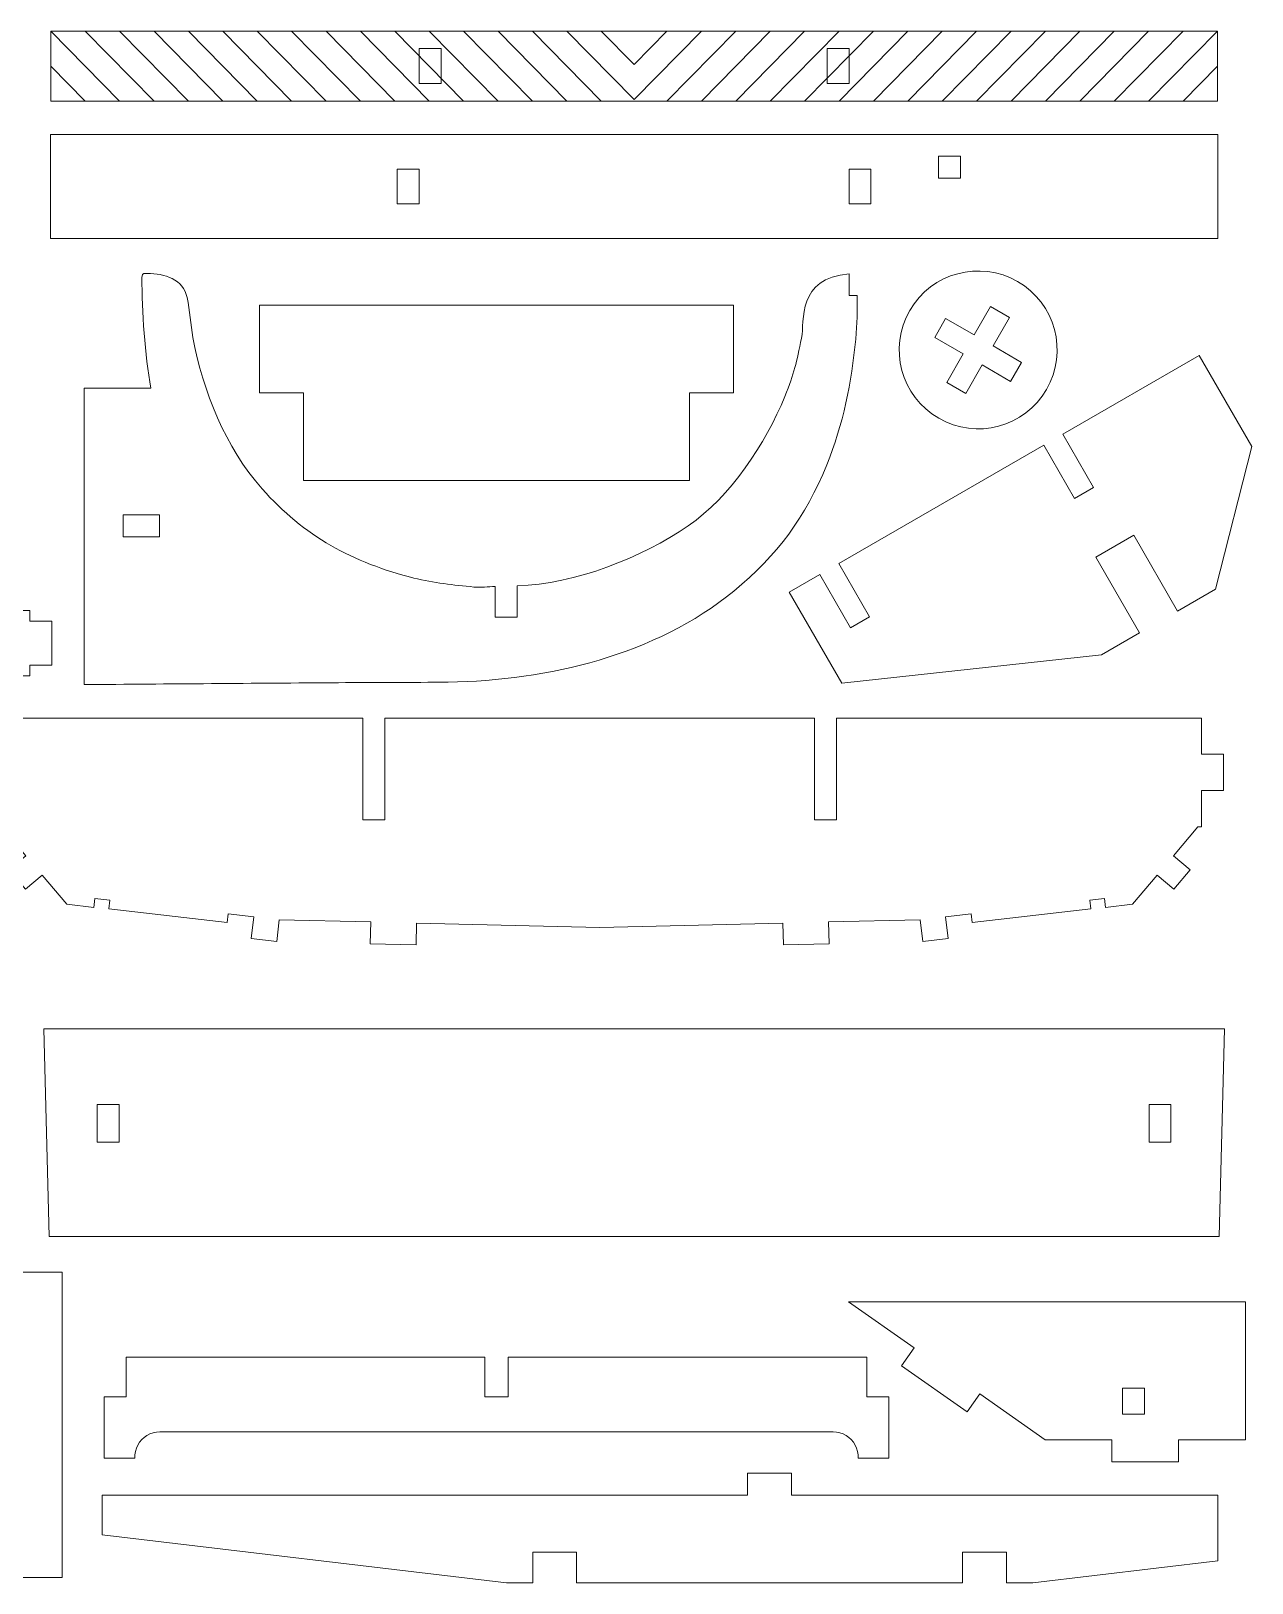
# Model space of a CAD drawing. Header units: centimetres. Extents: x -89 to 134, y -61 to -11.
# Drawn here: x 41.7 to 55.89, y -61.24 to -43.2 of the extents above; entities that cross this region are included whole.
import ezdxf

# ---------------------------------------------------------------- set-up
doc = ezdxf.new("R2010")
doc.units = ezdxf.units.CM
doc.header["$MEASUREMENT"] = 0
doc.layers.add('Camada 1', color=7, linetype='Continuous')

msp = doc.modelspace()

# ---------------------------------------------------------------- linework, layer by layer
at = {"layer": 'Camada 1', "color": 140, "lineweight": 20}
for points in [[(42.72922, -44.01305), (42.72922, -44.01305), (41.92922, -43.19714), (41.92922, -43.19714)], [(43.12922, -44.01305), (43.12922, -44.01305), (42.32922, -43.19714), (42.32922, -43.19714)], [(43.52922, -44.01305), (43.52922, -44.01305), (42.72922, -43.19714), (42.72922, -43.19714)], [(43.92922, -44.01305), (43.92922, -44.01305), (43.12922, -43.19714), (43.12922, -43.19714)], [(44.32922, -44.01305), (44.32922, -44.01305), (43.52922, -43.19714), (43.52922, -43.19714)], [(44.72922, -44.01305), (44.72922, -44.01305), (43.92922, -43.19714), (43.92922, -43.19714)], [(45.12922, -44.01305), (45.12922, -44.01305), (44.32922, -43.19714), (44.32922, -43.19714)], [(45.52922, -44.01305), (45.52922, -44.01305), (44.72922, -43.19714), (44.72922, -43.19714)], [(45.92922, -44.01305), (45.92922, -44.01305), (45.12922, -43.19714), (45.12922, -43.19714)], [(46.32922, -44.01305), (46.32922, -44.01305), (45.52922, -43.19714), (45.52922, -43.19714)], [(46.72922, -44.01305), (46.72922, -44.01305), (45.92922, -43.19714), (45.92922, -43.19714)], [(47.12922, -44.01305), (47.12922, -44.01305), (46.32922, -43.19714), (46.32922, -43.19714)], [(47.52922, -44.01305), (47.52922, -44.01305), (46.72922, -43.19714), (46.72922, -43.19714)], [(47.92922, -44.01305), (47.92922, -44.01305), (47.12922, -43.19714), (47.12922, -43.19714)], [(48.32922, -44.01305), (48.32922, -44.01305), (47.52922, -43.19714), (47.52922, -43.19714)], [(49.09356, -44.01305), (49.09356, -44.01305), (49.89356, -43.19714), (49.89356, -43.19714)], [(49.49356, -44.01305), (49.49356, -44.01305), (50.29356, -43.19714), (50.29356, -43.19714)], [(49.89356, -44.01305), (49.89356, -44.01305), (50.69356, -43.19714), (50.69356, -43.19714)], [(50.29356, -44.01305), (50.29356, -44.01305), (51.09356, -43.19714), (51.09356, -43.19714)], [(50.69356, -44.01305), (50.69356, -44.01305), (51.49356, -43.19714), (51.49356, -43.19714)], [(51.09356, -44.01305), (51.09356, -44.01305), (51.89356, -43.19714), (51.89356, -43.19714)], [(51.49356, -44.01305), (51.49356, -44.01305), (52.29356, -43.19714), (52.29356, -43.19714)], [(51.89356, -44.01305), (51.89356, -44.01305), (52.69356, -43.19714), (52.69356, -43.19714)], [(52.29356, -44.01305), (52.29356, -44.01305), (53.09356, -43.19714), (53.09356, -43.19714)], [(52.69356, -44.01305), (52.69356, -44.01305), (53.49356, -43.19714), (53.49356, -43.19714)], [(53.09356, -44.01305), (53.09356, -44.01305), (53.89356, -43.19714), (53.89356, -43.19714)], [(53.49356, -44.01305), (53.49356, -44.01305), (54.29356, -43.19714), (54.29356, -43.19714)], [(53.89356, -44.01305), (53.89356, -44.01305), (54.69356, -43.19714), (54.69356, -43.19714)], [(54.29356, -44.01305), (54.29356, -44.01305), (55.09356, -43.19714), (55.09356, -43.19714)], [(54.69356, -44.01305), (54.69356, -44.01305), (55.49356, -43.19714), (55.49356, -43.19714)], [(42.32922, -44.01305), (42.32922, -44.01305), (41.92922, -43.60509), (41.92922, -43.60509)], [(55.09356, -44.01305), (55.09356, -44.01305), (55.49356, -43.60509), (55.49356, -43.60509)]]:
    msp.add_open_spline(points, degree=3, dxfattribs=at)
at = {"layer": 'Camada 1', "lineweight": 9}
for points, knots in [([(41.92922, -44.01305), (41.92922, -44.01305), (41.92922, -43.19714), (41.92922, -43.19714), (41.92922, -43.19714), (41.92922, -43.19714), (55.49356, -43.19714), (55.49356, -43.19714), (55.49356, -43.19714), (55.49356, -43.19714), (55.49356, -44.01305), (55.49356, -44.01305), (55.49356, -44.01305), (55.49356, -44.01305), (41.92922, -44.01305), (41.92922, -44.01305)], [0, 0, 0, 0, 0.2, 0.2, 0.2, 0.2, 0.4, 0.4, 0.4, 0.4, 0.6, 0.6, 0.6, 0.6, 1, 1, 1, 1]), ([(46.46766, -43.40112), (46.46766, -43.40112), (46.46766, -43.80907), (46.46766, -43.80907), (46.46766, -43.80907), (46.46766, -43.80907), (46.2127, -43.80907), (46.2127, -43.80907), (46.2127, -43.80907), (46.2127, -43.80907), (46.2127, -43.40112), (46.2127, -43.40112), (46.2127, -43.40112), (46.2127, -43.40112), (46.46766, -43.40112), (46.46766, -43.40112)], [0, 0, 0, 0, 0.2, 0.2, 0.2, 0.2, 0.4, 0.4, 0.4, 0.4, 0.6, 0.6, 0.6, 0.6, 1, 1, 1, 1]), ([(50.95511, -43.40112), (50.95511, -43.40112), (50.95511, -43.80907), (50.95511, -43.80907), (50.95511, -43.80907), (50.95511, -43.80907), (51.21008, -43.80907), (51.21008, -43.80907), (51.21008, -43.80907), (51.21008, -43.80907), (51.21008, -43.40112), (51.21008, -43.40112), (51.21008, -43.40112), (51.21008, -43.40112), (50.95511, -43.40112), (50.95511, -43.40112)], [0, 0, 0, 0, 0.2, 0.2, 0.2, 0.2, 0.4, 0.4, 0.4, 0.4, 0.6, 0.6, 0.6, 0.6, 1, 1, 1, 1]), ([(55.49684, -45.61031), (55.49684, -45.61031), (41.92594, -45.61031), (41.92594, -45.61031), (41.92594, -45.61031), (41.92594, -45.61031), (41.92594, -44.39988), (41.92594, -44.39988), (41.92594, -44.39988), (41.92594, -44.39988), (55.49684, -44.39988), (55.49684, -44.39988), (55.49684, -44.39988), (55.49684, -44.39988), (55.49684, -45.61031), (55.49684, -45.61031)], [0, 0, 0, 0, 0.2, 0.2, 0.2, 0.2, 0.4, 0.4, 0.4, 0.4, 0.6, 0.6, 0.6, 0.6, 1, 1, 1, 1]), ([(52.50674, -44.65402), (52.50674, -44.65402), (52.25176, -44.65402), (52.25176, -44.65402), (52.25176, -44.65402), (52.25176, -44.65402), (52.25176, -44.90899), (52.25176, -44.90899), (52.25176, -44.90899), (52.25176, -44.90899), (52.50674, -44.90899), (52.50674, -44.90899), (52.50674, -44.90899), (52.50674, -44.90899), (52.50674, -44.65402), (52.50674, -44.65402)], [0, 0, 0, 0, 0.2, 0.2, 0.2, 0.2, 0.4, 0.4, 0.4, 0.4, 0.6, 0.6, 0.6, 0.6, 1, 1, 1, 1]), ([(45.95774, -45.20684), (45.95774, -45.20684), (46.2127, -45.20684), (46.2127, -45.20684), (46.2127, -45.20684), (46.2127, -45.20684), (46.2127, -44.80336), (46.2127, -44.80336), (46.2127, -44.80336), (46.2127, -44.80336), (45.95774, -44.80336), (45.95774, -44.80336), (45.95774, -44.80336), (45.95774, -44.80336), (45.95774, -45.20684), (45.95774, -45.20684)], [0, 0, 0, 0, 0.2, 0.2, 0.2, 0.2, 0.4, 0.4, 0.4, 0.4, 0.6, 0.6, 0.6, 0.6, 1, 1, 1, 1]), ([(51.46506, -45.20684), (51.46506, -45.20684), (51.21008, -45.20684), (51.21008, -45.20684), (51.21008, -45.20684), (51.21008, -45.20684), (51.21008, -44.80336), (51.21008, -44.80336), (51.21008, -44.80336), (51.21008, -44.80336), (51.46506, -44.80336), (51.46506, -44.80336), (51.46506, -44.80336), (51.46506, -44.80336), (51.46506, -45.20684), (51.46506, -45.20684)], [0, 0, 0, 0, 0.2, 0.2, 0.2, 0.2, 0.4, 0.4, 0.4, 0.4, 0.6, 0.6, 0.6, 0.6, 1, 1, 1, 1]), ([(43.09322, -47.35074), (42.8345, -47.35074), (42.57578, -47.35074), (42.31707, -47.35074), (42.31707, -47.35074), (42.31707, -48.4993), (42.31707, -49.64786), (42.31707, -50.79641), (42.31707, -50.79641), (43.3032, -50.78902), (44.28932, -50.78108), (45.27546, -50.77424), (45.27546, -50.77424), (45.70044, -50.7713), (46.12547, -50.77297), (46.55042, -50.76704), (46.55042, -50.76704), (47.71174, -50.75086), (48.95677, -50.45542), (49.8709, -49.7084), (49.8709, -49.7084), (50.38465, -49.28857), (50.70002, -48.85148), (50.95192, -48.23957), (50.95192, -48.23957), (51.1418, -47.77831), (51.24175, -47.27357), (51.28768, -46.77819), (51.28768, -46.77819), (51.30447, -46.59708), (51.30627, -46.44941), (51.30558, -46.27129), (51.30558, -46.27129), (51.27437, -46.27129), (51.24316, -46.27129), (51.21195, -46.27129), (51.21195, -46.27129), (51.21195, -46.18802), (51.21195, -46.10473), (51.21195, -46.02145), (51.21195, -46.02145), (50.59998, -46.0695), (50.69691, -46.5692), (50.65771, -46.76643), (50.65771, -46.76643), (50.60142, -47.04963), (50.57371, -47.17541), (50.46339, -47.44705), (50.46339, -47.44705), (50.24314, -47.98936), (49.82767, -48.61908), (49.34117, -48.94974), (49.34117, -48.94974), (48.79521, -49.32081), (48.02567, -49.62986), (47.35129, -49.64779), (47.35129, -49.64779), (47.35129, -49.76927), (47.35129, -49.89074), (47.35129, -50.01222), (47.35129, -50.01222), (47.2663, -50.01222), (47.18131, -50.01222), (47.09632, -50.01222), (47.09632, -50.01222), (47.09632, -49.89319), (47.09632, -49.77416), (47.09632, -49.65514), (47.09632, -49.65514), (47.01326, -49.65753), (46.92979, -49.6708), (46.84714, -49.66232), (46.84714, -49.66232), (46.61409, -49.63838), (46.37931, -49.61519), (46.15209, -49.55815), (46.15209, -49.55815), (45.44533, -49.38071), (44.86972, -49.06913), (44.38596, -48.52019), (44.38596, -48.52019), (43.95907, -48.03581), (43.69862, -47.39127), (43.58238, -46.76022), (43.58238, -46.76022), (43.55412, -46.60679), (43.54474, -46.45017), (43.51446, -46.29713), (43.51446, -46.29713), (43.47239, -46.08449), (43.24839, -46.01488), (43.05323, -46.01647), (43.05323, -46.01647), (43.03027, -46.01666), (42.9884, -45.99698), (42.98872, -46.06165), (42.98872, -46.06165), (42.99066, -46.45835), (43.02112, -46.96197), (43.09322, -47.35074)], [0, 0, 0, 0, 0.03846154, 0.03846154, 0.03846154, 0.03846154, 0.07692308, 0.07692308, 0.07692308, 0.07692308, 0.11538462, 0.11538462, 0.11538462, 0.11538462, 0.15384615, 0.15384615, 0.15384615, 0.15384615, 0.19230769, 0.19230769, 0.19230769, 0.19230769, 0.23076923, 0.23076923, 0.23076923, 0.23076923, 0.26923077, 0.26923077, 0.26923077, 0.26923077, 0.30769231, 0.30769231, 0.30769231, 0.30769231, 0.34615385, 0.34615385, 0.34615385, 0.34615385, 0.38461538, 0.38461538, 0.38461538, 0.38461538, 0.42307692, 0.42307692, 0.42307692, 0.42307692, 0.46153846, 0.46153846, 0.46153846, 0.46153846, 0.5, 0.5, 0.5, 0.5, 0.53846154, 0.53846154, 0.53846154, 0.53846154, 0.57692308, 0.57692308, 0.57692308, 0.57692308, 0.61538462, 0.61538462, 0.61538462, 0.61538462, 0.65384615, 0.65384615, 0.65384615, 0.65384615, 0.69230769, 0.69230769, 0.69230769, 0.69230769, 0.73076923, 0.73076923, 0.73076923, 0.73076923, 0.76923077, 0.76923077, 0.76923077, 0.76923077, 0.80769231, 0.80769231, 0.80769231, 0.80769231, 0.84615385, 0.84615385, 0.84615385, 0.84615385, 0.88461538, 0.88461538, 0.88461538, 0.88461538, 0.92307692, 0.92307692, 0.92307692, 0.92307692, 1, 1, 1, 1]), ([(51.91647, -46.44615), (52.16994, -46.00713), (52.73131, -45.85671), (53.17034, -46.11018), (53.17034, -46.11018), (53.60936, -46.36365), (53.75978, -46.92502), (53.50631, -47.36405), (53.50631, -47.36405), (53.25284, -47.80307), (52.69147, -47.95349), (52.25244, -47.70002), (52.25244, -47.70002), (51.81342, -47.44655), (51.663, -46.88518), (51.91647, -46.44615)], [0, 0, 0, 0, 0.2, 0.2, 0.2, 0.2, 0.4, 0.4, 0.4, 0.4, 0.6, 0.6, 0.6, 0.6, 1, 1, 1, 1]), ([(49.86505, -46.38522), (49.86505, -46.38522), (49.86505, -47.40509), (49.86505, -47.40509), (49.86505, -47.40509), (49.86505, -47.40509), (49.35511, -47.40509), (49.35511, -47.40509), (49.35511, -47.40509), (49.35511, -47.40509), (49.35511, -48.42497), (49.35511, -48.42497), (49.35511, -48.42497), (49.35511, -48.42497), (44.86767, -48.42497), (44.86767, -48.42497), (44.86767, -48.42497), (44.86767, -48.42497), (44.86767, -47.40509), (44.86767, -47.40509), (44.86767, -47.40509), (44.86767, -47.40509), (44.35773, -47.40509), (44.35773, -47.40509), (44.35773, -47.40509), (44.35773, -47.40509), (44.35773, -46.38522), (44.35773, -46.38522), (44.35773, -46.38522), (44.35773, -46.38522), (49.86505, -46.38522), (49.86505, -46.38522)], [0, 0, 0, 0, 0.11111111, 0.11111111, 0.11111111, 0.11111111, 0.22222222, 0.22222222, 0.22222222, 0.22222222, 0.33333333, 0.33333333, 0.33333333, 0.33333333, 0.44444444, 0.44444444, 0.44444444, 0.44444444, 0.55555556, 0.55555556, 0.55555556, 0.55555556, 0.66666667, 0.66666667, 0.66666667, 0.66666667, 0.77777778, 0.77777778, 0.77777778, 0.77777778, 1, 1, 1, 1]), ([(52.85595, -46.39973), (52.85595, -46.39973), (53.07676, -46.52722), (53.07676, -46.52722), (53.07676, -46.52722), (53.07676, -46.52722), (52.88554, -46.85843), (52.88554, -46.85843), (52.88554, -46.85843), (52.88554, -46.85843), (53.21675, -47.04966), (53.21675, -47.04966), (53.21675, -47.04966), (53.21675, -47.04966), (53.08926, -47.27047), (53.08926, -47.27047), (53.08926, -47.27047), (53.08926, -47.27047), (52.75805, -47.07924), (52.75805, -47.07924), (52.75805, -47.07924), (52.75805, -47.07924), (52.56683, -47.41045), (52.56683, -47.41045), (52.56683, -47.41045), (52.56683, -47.41045), (52.34602, -47.28297), (52.34602, -47.28297), (52.34602, -47.28297), (52.34602, -47.28297), (52.53724, -46.95176), (52.53724, -46.95176), (52.53724, -46.95176), (52.53724, -46.95176), (52.20603, -46.76053), (52.20603, -46.76053), (52.20603, -46.76053), (52.20603, -46.76053), (52.33351, -46.53972), (52.33351, -46.53972), (52.33351, -46.53972), (52.33351, -46.53972), (52.66473, -46.73095), (52.66473, -46.73095), (52.66473, -46.73095), (52.66473, -46.73095), (52.85595, -46.39973), (52.85595, -46.39973)], [0, 0, 0, 0, 0.07692308, 0.07692308, 0.07692308, 0.07692308, 0.15384615, 0.15384615, 0.15384615, 0.15384615, 0.23076923, 0.23076923, 0.23076923, 0.23076923, 0.30769231, 0.30769231, 0.30769231, 0.30769231, 0.38461538, 0.38461538, 0.38461538, 0.38461538, 0.46153846, 0.46153846, 0.46153846, 0.46153846, 0.53846154, 0.53846154, 0.53846154, 0.53846154, 0.61538462, 0.61538462, 0.61538462, 0.61538462, 0.69230769, 0.69230769, 0.69230769, 0.69230769, 0.76923077, 0.76923077, 0.76923077, 0.76923077, 0.84615385, 0.84615385, 0.84615385, 0.84615385, 1, 1, 1, 1]), ([(51.12787, -50.78122), (51.12787, -50.78122), (50.51595, -49.72135), (50.51595, -49.72135), (50.51595, -49.72135), (50.51595, -49.72135), (50.86926, -49.51737), (50.86926, -49.51737), (50.86926, -49.51737), (50.86926, -49.51737), (51.22621, -50.13563), (51.22621, -50.13563), (51.22621, -50.13563), (51.22621, -50.13563), (51.44701, -50.00815), (51.44701, -50.00815), (51.44701, -50.00815), (51.44701, -50.00815), (51.09006, -49.38989), (51.09006, -49.38989), (51.09006, -49.38989), (51.09006, -49.38989), (53.47499, -48.01295), (53.47499, -48.01295), (53.47499, -48.01295), (53.47499, -48.01295), (53.83194, -48.63121), (53.83194, -48.63121), (53.83194, -48.63121), (53.83194, -48.63121), (54.05276, -48.50372), (54.05276, -48.50372), (54.05276, -48.50372), (54.05276, -48.50372), (53.69581, -47.88546), (53.69581, -47.88546), (53.69581, -47.88546), (53.69581, -47.88546), (55.28298, -46.9691), (55.28298, -46.9691), (55.28298, -46.9691), (55.28298, -46.9691), (55.8949, -48.02898), (55.8949, -48.02898), (55.8949, -48.02898), (55.8949, -48.02898), (55.47167, -49.68651), (55.47167, -49.68651), (55.47167, -49.68651), (55.47167, -49.68651), (55.03005, -49.94148), (55.03005, -49.94148), (55.03005, -49.94148), (55.03005, -49.94148), (54.52012, -49.05825), (54.52012, -49.05825), (54.52012, -49.05825), (54.52012, -49.05825), (54.0785, -49.31322), (54.0785, -49.31322), (54.0785, -49.31322), (54.0785, -49.31322), (54.58843, -50.19645), (54.58843, -50.19645), (54.58843, -50.19645), (54.58843, -50.19645), (54.14681, -50.45142), (54.14681, -50.45142), (54.14681, -50.45142), (54.14681, -50.45142), (51.12787, -50.78122), (51.12787, -50.78122)], [0, 0, 0, 0, 0.05263158, 0.05263158, 0.05263158, 0.05263158, 0.10526316, 0.10526316, 0.10526316, 0.10526316, 0.15789474, 0.15789474, 0.15789474, 0.15789474, 0.21052632, 0.21052632, 0.21052632, 0.21052632, 0.26315789, 0.26315789, 0.26315789, 0.26315789, 0.31578947, 0.31578947, 0.31578947, 0.31578947, 0.36842105, 0.36842105, 0.36842105, 0.36842105, 0.42105263, 0.42105263, 0.42105263, 0.42105263, 0.47368421, 0.47368421, 0.47368421, 0.47368421, 0.52631579, 0.52631579, 0.52631579, 0.52631579, 0.57894737, 0.57894737, 0.57894737, 0.57894737, 0.63157895, 0.63157895, 0.63157895, 0.63157895, 0.68421053, 0.68421053, 0.68421053, 0.68421053, 0.73684211, 0.73684211, 0.73684211, 0.73684211, 0.78947368, 0.78947368, 0.78947368, 0.78947368, 0.84210526, 0.84210526, 0.84210526, 0.84210526, 0.89473684, 0.89473684, 0.89473684, 0.89473684, 1, 1, 1, 1]), ([(42.77214, -49.07816), (42.77214, -49.07816), (42.77214, -48.8232), (42.77214, -48.8232), (42.77214, -48.8232), (42.77214, -48.8232), (43.19314, -48.8232), (43.19314, -48.8232), (43.19314, -48.8232), (43.19314, -48.8232), (43.19314, -49.07816), (43.19314, -49.07816), (43.19314, -49.07816), (43.19314, -49.07816), (42.77214, -49.07816), (42.77214, -49.07816)], [0, 0, 0, 0, 0.2, 0.2, 0.2, 0.2, 0.4, 0.4, 0.4, 0.4, 0.6, 0.6, 0.6, 0.6, 1, 1, 1, 1]), ([(36.95505, -52.96398), (36.95505, -52.96398), (36.95505, -51.9441), (36.95505, -51.9441), (36.95505, -51.9441), (36.95505, -51.9441), (37.46498, -51.9441), (37.46498, -51.9441), (37.46498, -51.9441), (37.46498, -51.9441), (37.46498, -52.27468), (37.46498, -52.27468), (37.46498, -52.27468), (37.46498, -52.27468), (38.85178, -52.27468), (38.85178, -52.27468), (38.85178, -52.27468), (38.85178, -52.27468), (38.85178, -50.84671), (38.85178, -50.84671), (38.85178, -50.84671), (38.85178, -50.84671), (40.41178, -50.84671), (40.41178, -50.84671), (40.41178, -50.84671), (40.41178, -50.84671), (40.41178, -50.69372), (40.41178, -50.69372), (40.41178, -50.69372), (40.41178, -50.69372), (41.68684, -50.69372), (41.68684, -50.69372), (41.68684, -50.69372), (41.68684, -50.69372), (41.68684, -50.569), (41.68684, -50.569), (41.68684, -50.569), (41.68684, -50.569), (41.94181, -50.569), (41.94181, -50.569), (41.94181, -50.569), (41.94181, -50.569), (41.94181, -50.05906), (41.94181, -50.05906), (41.94181, -50.05906), (41.94181, -50.05906), (41.68684, -50.05906), (41.68684, -50.05906), (41.68684, -50.05906), (41.68684, -50.05906), (41.68684, -49.93384), (41.68684, -49.93384), (41.68684, -49.93384), (41.68684, -49.93384), (40.41178, -49.93384), (40.41178, -49.93384), (40.41178, -49.93384), (40.41178, -49.93384), (40.41178, -49.78086), (40.41178, -49.78086), (40.41178, -49.78086), (40.41178, -49.78086), (38.85178, -49.78086), (38.85178, -49.78086), (38.85178, -49.78086), (38.85178, -49.78086), (38.85178, -49.24623), (38.85178, -49.24623), (38.85178, -49.24623), (36.09152, -49.24623), (33.33126, -49.24623), (30.571, -49.24623), (30.571, -49.24623), (30.571, -49.24623), (30.571, -49.78086), (30.571, -49.78086), (30.571, -49.78086), (30.571, -49.78086), (29.011, -49.78086), (29.011, -49.78086), (29.011, -49.78086), (29.011, -49.78086), (29.011, -49.93384), (29.011, -49.93384), (29.011, -49.93384), (29.011, -49.93384), (27.73594, -49.93384), (27.73594, -49.93384), (27.73594, -49.93384), (27.73594, -49.93384), (27.73594, -50.05906), (27.73594, -50.05906), (27.73594, -50.05906), (27.73594, -50.05906), (27.48097, -50.05906), (27.48097, -50.05906), (27.48097, -50.05906), (27.48097, -50.05906), (27.48097, -50.569), (27.48097, -50.569), (27.48097, -50.569), (27.48097, -50.569), (27.73594, -50.569), (27.73594, -50.569), (27.73594, -50.569), (27.73594, -50.569), (27.73594, -50.69372), (27.73594, -50.69372), (27.73594, -50.69372), (27.73594, -50.69372), (29.011, -50.69372), (29.011, -50.69372), (29.011, -50.69372), (29.011, -50.69372), (29.011, -50.84671), (29.011, -50.84671), (29.011, -50.84671), (29.011, -50.84671), (30.571, -50.84671), (30.571, -50.84671), (30.571, -50.84671), (30.571, -50.84671), (30.571, -52.27468), (30.571, -52.27468), (30.571, -52.27468), (30.571, -52.27468), (31.9578, -52.27468), (31.9578, -52.27468), (31.9578, -52.27468), (31.9578, -52.27468), (31.9578, -51.9441), (31.9578, -51.9441), (31.9578, -51.9441), (31.9578, -51.9441), (32.46773, -51.9441), (32.46773, -51.9441), (32.46773, -51.9441), (32.46773, -51.9441), (32.46773, -52.96398), (32.46773, -52.96398), (32.46773, -52.96398), (33.9635, -52.96398), (35.45928, -52.96398), (36.95505, -52.96398)], [0, 0, 0, 0, 0.02702703, 0.02702703, 0.02702703, 0.02702703, 0.05405405, 0.05405405, 0.05405405, 0.05405405, 0.08108108, 0.08108108, 0.08108108, 0.08108108, 0.10810811, 0.10810811, 0.10810811, 0.10810811, 0.13513514, 0.13513514, 0.13513514, 0.13513514, 0.16216216, 0.16216216, 0.16216216, 0.16216216, 0.18918919, 0.18918919, 0.18918919, 0.18918919, 0.21621622, 0.21621622, 0.21621622, 0.21621622, 0.24324324, 0.24324324, 0.24324324, 0.24324324, 0.27027027, 0.27027027, 0.27027027, 0.27027027, 0.2972973, 0.2972973, 0.2972973, 0.2972973, 0.32432432, 0.32432432, 0.32432432, 0.32432432, 0.35135135, 0.35135135, 0.35135135, 0.35135135, 0.37837838, 0.37837838, 0.37837838, 0.37837838, 0.40540541, 0.40540541, 0.40540541, 0.40540541, 0.43243243, 0.43243243, 0.43243243, 0.43243243, 0.45945946, 0.45945946, 0.45945946, 0.45945946, 0.48648649, 0.48648649, 0.48648649, 0.48648649, 0.51351351, 0.51351351, 0.51351351, 0.51351351, 0.54054054, 0.54054054, 0.54054054, 0.54054054, 0.56756757, 0.56756757, 0.56756757, 0.56756757, 0.59459459, 0.59459459, 0.59459459, 0.59459459, 0.62162162, 0.62162162, 0.62162162, 0.62162162, 0.64864865, 0.64864865, 0.64864865, 0.64864865, 0.67567568, 0.67567568, 0.67567568, 0.67567568, 0.7027027, 0.7027027, 0.7027027, 0.7027027, 0.72972973, 0.72972973, 0.72972973, 0.72972973, 0.75675676, 0.75675676, 0.75675676, 0.75675676, 0.78378378, 0.78378378, 0.78378378, 0.78378378, 0.81081081, 0.81081081, 0.81081081, 0.81081081, 0.83783784, 0.83783784, 0.83783784, 0.83783784, 0.86486486, 0.86486486, 0.86486486, 0.86486486, 0.89189189, 0.89189189, 0.89189189, 0.89189189, 0.91891892, 0.91891892, 0.91891892, 0.91891892, 0.94594595, 0.94594595, 0.94594595, 0.94594595, 1, 1, 1, 1]), ([(44.58532, -53.53146), (44.58532, -53.53146), (45.6499, -53.55669), (45.6499, -53.55669), (45.6499, -53.55669), (45.6499, -53.55669), (45.64385, -53.81159), (45.64385, -53.81159), (45.64385, -53.81159), (45.64385, -53.81159), (46.17615, -53.8242), (46.17615, -53.8242), (46.17615, -53.8242), (46.17615, -53.8242), (46.18219, -53.5693), (46.18219, -53.5693), (46.18219, -53.5693), (46.18219, -53.5693), (48.3114, -53.61975), (48.3114, -53.61975), (48.3114, -53.61975), (48.3114, -53.61975), (50.44057, -53.5693), (50.44057, -53.5693), (50.44057, -53.5693), (50.44057, -53.5693), (50.44661, -53.8242), (50.44661, -53.8242), (50.44661, -53.8242), (50.44661, -53.8242), (50.97891, -53.81159), (50.97891, -53.81159), (50.97891, -53.81159), (50.97891, -53.81159), (50.97286, -53.55669), (50.97286, -53.55669), (50.97286, -53.55669), (50.97286, -53.55669), (52.03744, -53.53146), (52.03744, -53.53146), (52.03744, -53.53146), (52.03744, -53.53146), (52.06671, -53.78474), (52.06671, -53.78474), (52.06671, -53.78474), (52.06671, -53.78474), (52.36292, -53.75052), (52.36292, -53.75052), (52.36292, -53.75052), (52.36292, -53.75052), (52.33365, -53.49724), (52.33365, -53.49724), (52.33365, -53.49724), (52.33365, -53.49724), (52.62987, -53.46302), (52.62987, -53.46302), (52.62987, -53.46302), (52.62987, -53.46302), (52.64157, -53.56434), (52.64157, -53.56434), (52.64157, -53.56434), (52.64157, -53.56434), (54.01994, -53.4051), (54.01994, -53.4051), (54.01994, -53.4051), (54.01994, -53.4051), (54.00824, -53.30378), (54.00824, -53.30378), (54.00824, -53.30378), (54.00824, -53.30378), (54.18001, -53.28536), (54.18001, -53.28536), (54.18001, -53.28536), (54.18001, -53.28536), (54.19171, -53.38668), (54.19171, -53.38668), (54.19171, -53.38668), (54.19171, -53.38668), (54.50704, -53.34882), (54.50704, -53.34882), (54.50704, -53.34882), (54.50704, -53.34882), (54.79204, -53.01137), (54.79204, -53.01137), (54.79204, -53.01137), (54.79204, -53.01137), (54.98683, -53.17588), (54.98683, -53.17588), (54.98683, -53.17588), (54.98683, -53.17588), (55.17683, -52.95091), (55.17683, -52.95091), (55.17683, -52.95091), (55.17683, -52.95091), (54.98204, -52.7864), (54.98204, -52.7864), (54.98204, -52.7864), (54.98204, -52.7864), (55.26704, -52.44894), (55.26704, -52.44894), (55.26704, -52.44894), (55.26704, -52.44894), (55.30739, -52.44894), (55.30739, -52.44894), (55.30739, -52.44894), (55.30739, -52.44894), (55.30739, -52.02796), (55.30739, -52.02796), (55.30739, -52.02796), (55.30739, -52.02796), (55.56236, -52.02796), (55.56236, -52.02796), (55.56236, -52.02796), (55.56236, -52.02796), (55.56236, -51.60697), (55.56236, -51.60697), (55.56236, -51.60697), (55.56236, -51.60697), (55.30739, -51.60697), (55.30739, -51.60697), (55.30739, -51.60697), (55.30739, -51.60697), (55.30739, -51.18599), (55.30739, -51.18599), (55.30739, -51.18599), (55.30739, -51.18599), (51.06501, -51.18599), (51.06501, -51.18599), (51.06501, -51.18599), (51.06501, -51.18599), (51.06501, -52.37019), (51.06501, -52.37019), (51.06501, -52.37019), (51.06501, -52.37019), (50.81004, -52.37019), (50.81004, -52.37019), (50.81004, -52.37019), (50.81004, -52.37019), (50.81004, -51.18599), (50.81004, -51.18599), (50.81004, -51.18599), (50.81004, -51.18599), (45.81272, -51.18599), (45.81272, -51.18599), (45.81272, -51.18599), (45.81272, -51.18599), (45.81272, -52.37019), (45.81272, -52.37019), (45.81272, -52.37019), (45.81272, -52.37019), (45.55775, -52.37019), (45.55775, -52.37019), (45.55775, -52.37019), (45.55775, -52.37019), (45.55776, -51.18599), (45.55776, -51.18599), (45.55776, -51.18599), (45.55776, -51.18599), (41.31537, -51.18599), (41.31537, -51.18599), (41.31537, -51.18599), (41.31537, -51.18599), (41.31537, -51.60697), (41.31537, -51.60697), (41.31537, -51.60697), (41.31537, -51.60697), (41.06041, -51.60697), (41.06041, -51.60697), (41.06041, -51.60697), (41.06041, -51.60697), (41.06041, -52.02796), (41.06041, -52.02796), (41.06041, -52.02796), (41.06041, -52.02796), (41.31537, -52.02796), (41.31537, -52.02796), (41.31537, -52.02796), (41.31537, -52.02796), (41.31537, -52.44894), (41.31537, -52.44894), (41.31537, -52.44894), (41.31537, -52.44894), (41.35572, -52.44894), (41.35572, -52.44894), (41.35572, -52.44894), (41.35572, -52.44894), (41.64072, -52.7864), (41.64072, -52.7864), (41.64072, -52.7864), (41.64072, -52.7864), (41.44594, -52.95091), (41.44594, -52.95091), (41.44594, -52.95091), (41.44594, -52.95091), (41.63593, -53.17588), (41.63593, -53.17588), (41.63593, -53.17588), (41.63593, -53.17588), (41.83073, -53.01137), (41.83073, -53.01137), (41.83073, -53.01137), (41.83073, -53.01137), (42.11572, -53.34882), (42.11572, -53.34882), (42.11572, -53.34882), (42.11572, -53.34882), (42.43073, -53.38668), (42.43073, -53.38668), (42.43073, -53.38668), (42.43073, -53.38668), (42.44243, -53.28536), (42.44243, -53.28536), (42.44243, -53.28536), (42.44243, -53.28536), (42.61452, -53.30378), (42.61452, -53.30378), (42.61452, -53.30378), (42.61452, -53.30378), (42.60282, -53.4051), (42.60282, -53.4051), (42.60282, -53.4051), (42.60282, -53.4051), (43.98119, -53.56434), (43.98119, -53.56434), (43.98119, -53.56434), (43.98119, -53.56434), (43.9929, -53.46302), (43.9929, -53.46302), (43.9929, -53.46302), (43.9929, -53.46302), (44.28911, -53.49724), (44.28911, -53.49724), (44.28911, -53.49724), (44.28911, -53.49724), (44.25984, -53.75052), (44.25984, -53.75052), (44.25984, -53.75052), (44.25984, -53.75052), (44.55605, -53.78474), (44.55605, -53.78474), (44.55605, -53.78474), (44.55605, -53.78474), (44.58532, -53.53146), (44.58532, -53.53146)], [0, 0, 0, 0, 0.01612903, 0.01612903, 0.01612903, 0.01612903, 0.03225806, 0.03225806, 0.03225806, 0.03225806, 0.0483871, 0.0483871, 0.0483871, 0.0483871, 0.06451613, 0.06451613, 0.06451613, 0.06451613, 0.08064516, 0.08064516, 0.08064516, 0.08064516, 0.09677419, 0.09677419, 0.09677419, 0.09677419, 0.11290323, 0.11290323, 0.11290323, 0.11290323, 0.12903226, 0.12903226, 0.12903226, 0.12903226, 0.14516129, 0.14516129, 0.14516129, 0.14516129, 0.16129032, 0.16129032, 0.16129032, 0.16129032, 0.17741935, 0.17741935, 0.17741935, 0.17741935, 0.19354839, 0.19354839, 0.19354839, 0.19354839, 0.20967742, 0.20967742, 0.20967742, 0.20967742, 0.22580645, 0.22580645, 0.22580645, 0.22580645, 0.24193548, 0.24193548, 0.24193548, 0.24193548, 0.25806452, 0.25806452, 0.25806452, 0.25806452, 0.27419355, 0.27419355, 0.27419355, 0.27419355, 0.29032258, 0.29032258, 0.29032258, 0.29032258, 0.30645161, 0.30645161, 0.30645161, 0.30645161, 0.32258065, 0.32258065, 0.32258065, 0.32258065, 0.33870968, 0.33870968, 0.33870968, 0.33870968, 0.35483871, 0.35483871, 0.35483871, 0.35483871, 0.37096774, 0.37096774, 0.37096774, 0.37096774, 0.38709677, 0.38709677, 0.38709677, 0.38709677, 0.40322581, 0.40322581, 0.40322581, 0.40322581, 0.41935484, 0.41935484, 0.41935484, 0.41935484, 0.43548387, 0.43548387, 0.43548387, 0.43548387, 0.4516129, 0.4516129, 0.4516129, 0.4516129, 0.46774194, 0.46774194, 0.46774194, 0.46774194, 0.48387097, 0.48387097, 0.48387097, 0.48387097, 0.5, 0.5, 0.5, 0.5, 0.51612903, 0.51612903, 0.51612903, 0.51612903, 0.53225806, 0.53225806, 0.53225806, 0.53225806, 0.5483871, 0.5483871, 0.5483871, 0.5483871, 0.56451613, 0.56451613, 0.56451613, 0.56451613, 0.58064516, 0.58064516, 0.58064516, 0.58064516, 0.59677419, 0.59677419, 0.59677419, 0.59677419, 0.61290323, 0.61290323, 0.61290323, 0.61290323, 0.62903226, 0.62903226, 0.62903226, 0.62903226, 0.64516129, 0.64516129, 0.64516129, 0.64516129, 0.66129032, 0.66129032, 0.66129032, 0.66129032, 0.67741935, 0.67741935, 0.67741935, 0.67741935, 0.69354839, 0.69354839, 0.69354839, 0.69354839, 0.70967742, 0.70967742, 0.70967742, 0.70967742, 0.72580645, 0.72580645, 0.72580645, 0.72580645, 0.74193548, 0.74193548, 0.74193548, 0.74193548, 0.75806452, 0.75806452, 0.75806452, 0.75806452, 0.77419355, 0.77419355, 0.77419355, 0.77419355, 0.79032258, 0.79032258, 0.79032258, 0.79032258, 0.80645161, 0.80645161, 0.80645161, 0.80645161, 0.82258065, 0.82258065, 0.82258065, 0.82258065, 0.83870968, 0.83870968, 0.83870968, 0.83870968, 0.85483871, 0.85483871, 0.85483871, 0.85483871, 0.87096774, 0.87096774, 0.87096774, 0.87096774, 0.88709677, 0.88709677, 0.88709677, 0.88709677, 0.90322581, 0.90322581, 0.90322581, 0.90322581, 0.91935484, 0.91935484, 0.91935484, 0.91935484, 0.93548387, 0.93548387, 0.93548387, 0.93548387, 0.9516129, 0.9516129, 0.9516129, 0.9516129, 0.96774194, 0.96774194, 0.96774194, 0.96774194, 1, 1, 1, 1]), ([(55.57609, -54.79761), (55.57609, -54.79761), (41.84669, -54.79761), (41.84669, -54.79761), (41.84669, -54.79761), (41.84669, -54.79761), (41.90968, -57.21259), (41.90968, -57.21259), (41.90968, -57.21259), (41.90968, -57.21259), (55.51309, -57.21259), (55.51309, -57.21259), (55.51309, -57.21259), (55.51309, -57.21259), (55.57609, -54.79761), (55.57609, -54.79761)], [0, 0, 0, 0, 0.2, 0.2, 0.2, 0.2, 0.4, 0.4, 0.4, 0.4, 0.6, 0.6, 0.6, 0.6, 1, 1, 1, 1]), ([(42.72481, -55.67806), (42.72481, -55.67806), (42.46985, -55.67806), (42.46985, -55.67806), (42.46985, -55.67806), (42.46985, -55.67806), (42.46985, -56.11828), (42.46985, -56.11828), (42.46985, -56.11828), (42.46985, -56.11828), (42.72481, -56.11828), (42.72481, -56.11828), (42.72481, -56.11828), (42.72481, -56.11828), (42.72481, -55.67806), (42.72481, -55.67806)], [0, 0, 0, 0, 0.2, 0.2, 0.2, 0.2, 0.4, 0.4, 0.4, 0.4, 0.6, 0.6, 0.6, 0.6, 1, 1, 1, 1]), ([(54.9529, -55.67806), (54.9529, -55.67806), (54.9529, -56.11828), (54.9529, -56.11828), (54.9529, -56.11828), (54.9529, -56.11828), (54.69793, -56.11828), (54.69793, -56.11828), (54.69793, -56.11828), (54.69793, -56.11828), (54.69793, -55.67806), (54.69793, -55.67806), (54.69793, -55.67806), (54.69793, -55.67806), (54.9529, -55.67806), (54.9529, -55.67806)], [0, 0, 0, 0, 0.2, 0.2, 0.2, 0.2, 0.4, 0.4, 0.4, 0.4, 0.6, 0.6, 0.6, 0.6, 1, 1, 1, 1]), ([(42.06246, -57.63051), (42.06246, -57.63051), (42.06246, -61.17968), (42.06246, -61.17968), (42.06246, -61.17968), (42.06246, -61.17968), (27.56032, -61.17968), (27.56032, -61.17968), (27.56032, -61.17968), (27.56032, -61.17968), (27.56032, -57.63051), (27.56032, -57.63051), (27.56032, -57.63051), (27.56032, -57.63051), (42.06246, -57.63051), (42.06246, -57.63051)], [0, 0, 0, 0, 0.2, 0.2, 0.2, 0.2, 0.4, 0.4, 0.4, 0.4, 0.6, 0.6, 0.6, 0.6, 1, 1, 1, 1]), ([(55.81807, -59.58011), (55.81807, -59.58011), (55.81808, -57.97516), (55.81808, -57.97516), (55.81808, -57.97516), (55.81808, -57.97516), (51.20469, -57.97514), (51.20469, -57.97514), (51.20469, -57.97514), (51.20469, -57.97514), (51.96705, -58.51013), (51.96705, -58.51013), (51.96705, -58.51013), (51.96705, -58.51013), (51.8206, -58.71882), (51.8206, -58.71882), (51.8206, -58.71882), (51.8206, -58.71882), (52.58296, -59.25381), (52.58296, -59.25381), (52.58296, -59.25381), (52.58296, -59.25381), (52.72941, -59.04512), (52.72941, -59.04512), (52.72941, -59.04512), (52.72941, -59.04512), (53.49176, -59.58011), (53.49176, -59.58011), (53.49176, -59.58011), (53.49176, -59.58011), (54.2672, -59.58011), (54.2672, -59.58011), (54.2672, -59.58011), (54.2672, -59.58011), (54.2672, -59.83506), (54.2672, -59.83506), (54.2672, -59.83506), (54.2672, -59.83506), (55.04263, -59.83506), (55.04263, -59.83506), (55.04263, -59.83506), (55.04263, -59.83506), (55.04263, -59.58011), (55.04263, -59.58011), (55.04263, -59.58011), (55.04263, -59.58011), (55.81807, -59.58011), (55.81807, -59.58011)], [0, 0, 0, 0, 0.07692308, 0.07692308, 0.07692308, 0.07692308, 0.15384615, 0.15384615, 0.15384615, 0.15384615, 0.23076923, 0.23076923, 0.23076923, 0.23076923, 0.30769231, 0.30769231, 0.30769231, 0.30769231, 0.38461538, 0.38461538, 0.38461538, 0.38461538, 0.46153846, 0.46153846, 0.46153846, 0.46153846, 0.53846154, 0.53846154, 0.53846154, 0.53846154, 0.61538462, 0.61538462, 0.61538462, 0.61538462, 0.69230769, 0.69230769, 0.69230769, 0.69230769, 0.76923077, 0.76923077, 0.76923077, 0.76923077, 0.84615385, 0.84615385, 0.84615385, 0.84615385, 1, 1, 1, 1]), ([(51.29822, -59.67574), (51.29822, -59.67574), (51.30923, -59.71343), (51.30923, -59.71343), (51.30923, -59.71343), (51.30923, -59.71343), (51.31502, -59.75226), (51.31502, -59.75226), (51.31502, -59.75226), (51.31502, -59.75226), (51.31554, -59.79152), (51.31554, -59.79152), (51.31554, -59.79152), (51.31554, -59.79152), (51.67249, -59.79152), (51.67249, -59.79152), (51.67249, -59.79152), (51.67249, -59.79152), (51.67249, -59.07761), (51.67249, -59.07761), (51.67249, -59.07761), (51.67249, -59.07761), (51.41752, -59.07761), (51.41752, -59.07761), (51.41752, -59.07761), (51.41752, -59.07761), (51.41752, -58.61867), (51.41752, -58.61867), (51.41752, -58.61867), (51.41752, -58.61867), (47.24642, -58.61867), (47.24642, -58.61867), (47.24642, -58.61867), (47.24642, -58.61867), (47.24642, -59.07761), (47.24642, -59.07761), (47.24642, -59.07761), (47.24642, -59.07761), (46.97636, -59.07761), (46.97636, -59.07761), (46.97636, -59.07761), (46.97636, -59.07761), (46.97636, -58.61867), (46.97636, -58.61867), (46.97636, -58.61867), (46.97636, -58.61867), (42.80526, -58.61867), (42.80526, -58.61867), (42.80526, -58.61867), (42.80526, -58.61867), (42.80526, -59.07761), (42.80526, -59.07761), (42.80526, -59.07761), (42.80526, -59.07761), (42.5503, -59.07761), (42.5503, -59.07761), (42.5503, -59.07761), (42.5503, -59.07761), (42.5503, -59.79152), (42.5503, -59.79152), (42.5503, -59.79152), (42.5503, -59.79152), (42.90725, -59.79152), (42.90725, -59.79152), (42.90725, -59.79152), (42.90725, -59.79152), (42.90775, -59.75226), (42.90775, -59.75226), (42.90775, -59.75226), (42.90775, -59.75226), (42.91356, -59.71343), (42.91356, -59.71343), (42.91356, -59.71343), (42.91356, -59.71343), (42.92455, -59.67574), (42.92455, -59.67574), (42.92455, -59.67574), (42.92455, -59.67574), (42.94053, -59.63988), (42.94053, -59.63988), (42.94053, -59.63988), (42.94053, -59.63988), (42.96122, -59.60649), (42.96122, -59.60649), (42.96122, -59.60649), (42.96122, -59.60649), (42.98622, -59.57622), (42.98622, -59.57622), (42.98622, -59.57622), (42.98622, -59.57622), (43.01508, -59.5496), (43.01508, -59.5496), (43.01508, -59.5496), (43.01508, -59.5496), (43.04727, -59.52712), (43.04727, -59.52712), (43.04727, -59.52712), (43.04727, -59.52712), (43.0822, -59.50918), (43.0822, -59.50918), (43.0822, -59.50918), (43.0822, -59.50918), (43.11924, -59.49614), (43.11924, -59.49614), (43.11924, -59.49614), (43.11924, -59.49614), (43.15769, -59.48821), (43.15769, -59.48821), (43.15769, -59.48821), (43.15769, -59.48821), (43.19686, -59.48556), (43.19686, -59.48556), (43.19686, -59.48556), (43.19686, -59.48556), (51.02591, -59.48556), (51.02591, -59.48556), (51.02591, -59.48556), (51.02591, -59.48556), (51.06508, -59.48821), (51.06508, -59.48821), (51.06508, -59.48821), (51.06508, -59.48821), (51.10355, -59.49614), (51.10355, -59.49614), (51.10355, -59.49614), (51.10355, -59.49614), (51.14058, -59.50918), (51.14058, -59.50918), (51.14058, -59.50918), (51.14058, -59.50918), (51.17551, -59.52712), (51.17551, -59.52712), (51.17551, -59.52712), (51.17551, -59.52712), (51.2077, -59.5496), (51.2077, -59.5496), (51.2077, -59.5496), (51.2077, -59.5496), (51.23656, -59.57622), (51.23656, -59.57622), (51.23656, -59.57622), (51.23656, -59.57622), (51.26156, -59.60649), (51.26156, -59.60649), (51.26156, -59.60649), (51.26156, -59.60649), (51.28224, -59.63988), (51.28224, -59.63988), (51.28224, -59.63988), (51.28224, -59.63988), (51.29822, -59.67574), (51.29822, -59.67574)], [0, 0, 0, 0, 0.02564103, 0.02564103, 0.02564103, 0.02564103, 0.05128205, 0.05128205, 0.05128205, 0.05128205, 0.07692308, 0.07692308, 0.07692308, 0.07692308, 0.1025641, 0.1025641, 0.1025641, 0.1025641, 0.12820513, 0.12820513, 0.12820513, 0.12820513, 0.15384615, 0.15384615, 0.15384615, 0.15384615, 0.17948718, 0.17948718, 0.17948718, 0.17948718, 0.20512821, 0.20512821, 0.20512821, 0.20512821, 0.23076923, 0.23076923, 0.23076923, 0.23076923, 0.25641026, 0.25641026, 0.25641026, 0.25641026, 0.28205128, 0.28205128, 0.28205128, 0.28205128, 0.30769231, 0.30769231, 0.30769231, 0.30769231, 0.33333333, 0.33333333, 0.33333333, 0.33333333, 0.35897436, 0.35897436, 0.35897436, 0.35897436, 0.38461538, 0.38461538, 0.38461538, 0.38461538, 0.41025641, 0.41025641, 0.41025641, 0.41025641, 0.43589744, 0.43589744, 0.43589744, 0.43589744, 0.46153846, 0.46153846, 0.46153846, 0.46153846, 0.48717949, 0.48717949, 0.48717949, 0.48717949, 0.51282051, 0.51282051, 0.51282051, 0.51282051, 0.53846154, 0.53846154, 0.53846154, 0.53846154, 0.56410256, 0.56410256, 0.56410256, 0.56410256, 0.58974359, 0.58974359, 0.58974359, 0.58974359, 0.61538462, 0.61538462, 0.61538462, 0.61538462, 0.64102564, 0.64102564, 0.64102564, 0.64102564, 0.66666667, 0.66666667, 0.66666667, 0.66666667, 0.69230769, 0.69230769, 0.69230769, 0.69230769, 0.71794872, 0.71794872, 0.71794872, 0.71794872, 0.74358974, 0.74358974, 0.74358974, 0.74358974, 0.76923077, 0.76923077, 0.76923077, 0.76923077, 0.79487179, 0.79487179, 0.79487179, 0.79487179, 0.82051282, 0.82051282, 0.82051282, 0.82051282, 0.84615385, 0.84615385, 0.84615385, 0.84615385, 0.87179487, 0.87179487, 0.87179487, 0.87179487, 0.8974359, 0.8974359, 0.8974359, 0.8974359, 0.92307692, 0.92307692, 0.92307692, 0.92307692, 0.94871795, 0.94871795, 0.94871795, 0.94871795, 1, 1, 1, 1]), ([(54.64421, -59.27925), (54.64421, -59.27925), (54.64421, -58.97839), (54.64421, -58.97839), (54.64421, -58.97839), (54.64421, -58.97839), (54.38923, -58.97839), (54.38923, -58.97839), (54.38923, -58.97839), (54.38923, -58.97839), (54.38923, -59.27925), (54.38923, -59.27925), (54.38923, -59.27925), (54.38923, -59.27925), (54.64421, -59.27925), (54.64421, -59.27925)], [0, 0, 0, 0, 0.2, 0.2, 0.2, 0.2, 0.4, 0.4, 0.4, 0.4, 0.6, 0.6, 0.6, 0.6, 1, 1, 1, 1]), ([(42.52522, -60.22264), (42.52522, -60.22264), (50.03126, -60.22264), (50.03126, -60.22264), (50.03126, -60.22264), (50.03126, -60.22264), (50.03126, -59.96768), (50.03126, -59.96768), (50.03126, -59.96768), (50.03126, -59.96768), (50.5412, -59.96768), (50.5412, -59.96768), (50.5412, -59.96768), (50.5412, -59.96768), (50.5412, -60.22264), (50.5412, -60.22264), (50.5412, -60.22264), (50.5412, -60.22264), (55.49755, -60.22264), (55.49755, -60.22264), (55.49755, -60.22264), (55.49755, -60.22264), (55.49755, -60.9858), (55.49755, -60.9858), (55.49755, -60.9858), (55.49755, -60.9858), (53.34586, -61.24252), (53.34586, -61.24252), (53.34586, -61.24252), (53.34586, -61.24252), (53.0399, -61.24252), (53.0399, -61.24252), (53.0399, -61.24252), (53.0399, -61.24252), (53.0399, -60.88556), (53.0399, -60.88556), (53.0399, -60.88556), (53.0399, -60.88556), (52.52996, -60.88556), (52.52996, -60.88556), (52.52996, -60.88556), (52.52996, -60.88556), (52.52996, -61.24252), (52.52996, -61.24252), (52.52996, -61.24252), (52.52996, -61.24252), (48.04251, -61.24252), (48.04251, -61.24252), (48.04251, -61.24252), (48.04251, -61.24252), (48.04251, -60.88556), (48.04251, -60.88556), (48.04251, -60.88556), (48.04251, -60.88556), (47.53257, -60.88556), (47.53257, -60.88556), (47.53257, -60.88556), (47.53257, -60.88556), (47.53257, -61.24252), (47.53257, -61.24252), (47.53257, -61.24252), (47.53257, -61.24252), (47.22661, -61.24252), (47.22661, -61.24252), (47.22661, -61.24252), (47.22661, -61.24252), (42.52522, -60.68159), (42.52522, -60.68159), (42.52522, -60.68159), (42.52522, -60.68159), (42.52522, -60.22264), (42.52522, -60.22264)], [0, 0, 0, 0, 0.05263158, 0.05263158, 0.05263158, 0.05263158, 0.10526316, 0.10526316, 0.10526316, 0.10526316, 0.15789474, 0.15789474, 0.15789474, 0.15789474, 0.21052632, 0.21052632, 0.21052632, 0.21052632, 0.26315789, 0.26315789, 0.26315789, 0.26315789, 0.31578947, 0.31578947, 0.31578947, 0.31578947, 0.36842105, 0.36842105, 0.36842105, 0.36842105, 0.42105263, 0.42105263, 0.42105263, 0.42105263, 0.47368421, 0.47368421, 0.47368421, 0.47368421, 0.52631579, 0.52631579, 0.52631579, 0.52631579, 0.57894737, 0.57894737, 0.57894737, 0.57894737, 0.63157895, 0.63157895, 0.63157895, 0.63157895, 0.68421053, 0.68421053, 0.68421053, 0.68421053, 0.73684211, 0.73684211, 0.73684211, 0.73684211, 0.78947368, 0.78947368, 0.78947368, 0.78947368, 0.84210526, 0.84210526, 0.84210526, 0.84210526, 0.89473684, 0.89473684, 0.89473684, 0.89473684, 1, 1, 1, 1])]:
    msp.add_open_spline(points, degree=3, knots=knots, dxfattribs=at)
at = {"layer": 'Camada 1', "color": 140, "lineweight": 20}
for points in [[(47.92922, -43.19714), (47.92922, -43.19714), (48.71139, -43.99487), (48.71139, -43.99487), (48.71139, -43.99487), (48.71139, -43.99487), (49.49356, -43.19714), (49.49356, -43.19714)], [(48.32922, -43.19714), (48.32922, -43.19714), (48.71139, -43.58691), (48.71139, -43.58691), (48.71139, -43.58691), (48.71139, -43.58691), (49.09356, -43.19714), (49.09356, -43.19714)]]:
    msp.add_open_spline(points, degree=3, knots=[0, 0, 0, 0, 0.33333333, 0.33333333, 0.33333333, 0.33333333, 1, 1, 1, 1], dxfattribs=at)

doc.saveas('drawing.dxf')
